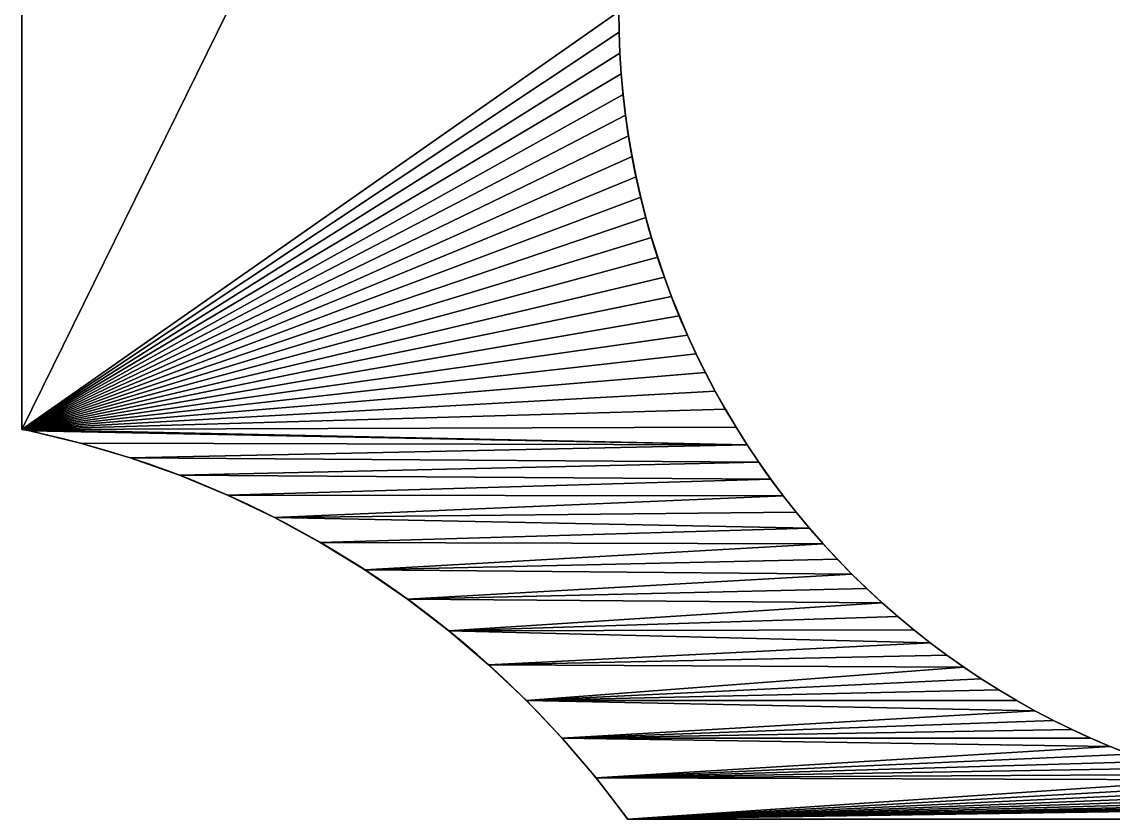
# Model space of a CAD drawing. Header units: millimetres. Extents: x 2854 to 3045, y 1707 to 1839.
# Drawn here: x 2914.75 to 2920.24, y 1815.19 to 1819.17 of the extents above; entities that cross this region are included whole.
import ezdxf

# ---------------------------------------------------------------- set-up
doc = ezdxf.new("R2010")
doc.units = ezdxf.units.MM

# ---------------------------------------------------------------- blocks, each defined once
blk = doc.blocks.new('Mastil_3_AUX')
for p, q in [((4.6955, 0.9693), (4.6955, 0.9693, 10)), ((4.6542, 0.8731), (4.6542, 0.8731, 10)), ((4.6103, 0.778), (4.6103, 0.778, 10)), ((4.564, 0.684), (4.564, 0.684, 10)), ((4.5153, 0.5914), (4.5153, 0.5914, 10)), ((4.4641, 0.5), (4.4641, 0.5, 10)), ((4.4106, 0.41), (4.4106, 0.41, 10)), ((4.3547, 0.3214), (4.3547, 0.3214, 10)), ((4.2965, 0.2344), (4.2965, 0.2344, 10)), ((4.2361, 0.1489), (4.2361, 0.1489, 10)), ((4.1734, 0.065), (4.1734, 0.065, 10)), ((4.1086, -0.0173), (4.1086, -0.0173, 10)), ((4.0416, -0.0978), (4.0416, -0.0978, 10)), ((3.9726, -0.1765), (3.9726, -0.1765, 10)), ((3.9015, -0.2534), (3.9015, -0.2534, 10)), ((3.8284, -0.3284), (3.8284, -0.3284, 10)), ((3.7534, -0.4015), (3.7534, -0.4015, 10)), ((3.6765, -0.4726), (3.6765, -0.4726, 10)), ((3.5978, -0.5416), (3.5978, -0.5416, 10)), ((3.5173, -0.6086), (3.5173, -0.6086, 10)), ((3.435, -0.6734), (3.435, -0.6734, 10)), ((3.3511, -0.7361), (3.3511, -0.7361, 10)), ((3.2656, -0.7965), (3.2656, -0.7965, 10)), ((3.1786, -0.8547), (3.1786, -0.8547, 10)), ((3.09, -0.9106), (3.09, -0.9106, 10)), ((3, -0.9641), (3, -0.9641, 10)), ((2.9086, -1.0153), (2.9086, -1.0153, 10)), ((2.816, -1.064), (2.816, -1.064, 10)), ((2.722, -1.1103), (2.722, -1.1103, 10)), ((2.5307, -1.1955), (2.5307, -1.1955, 10)), ((2.6269, -1.1542), (2.6269, -1.1542, 10)), ((2.4335, -1.2343), (2.4335, -1.2343, 10)), ((2.3352, -1.2706), (2.3352, -1.2706, 10)), ((2.0353, -1.3637), (2.0353, -1.3637, 10)), ((2.1361, -1.3353), (2.1361, -1.3353, 10)), ((1.8316, -1.4126), (1.8316, -1.4126, 10)), ((1.9338, -1.3895), (1.9338, -1.3895, 10)), ((1.4181, -1.4781), (1.4181, -1.4781, 10)), ((1.5221, -1.4658), (1.5221, -1.4658, 10)), ((1.6257, -1.4508), (1.6257, -1.4508, 10)), ((1.7289, -1.433), (1.7289, -1.433, 10)), ((1.1047, -1.4986), (1.1047, -1.4986, 10)), ((1.2093, -1.4945), (1.2093, -1.4945, 10)), ((1.3138, -1.4877), (1.3138, -1.4877, 10)), ((4.8534, -1.6143), (4.8534, -1.6143, 10)), ((4.6543, -1.7843), (4.6543, -1.7843, 10)), ((4.4645, -1.9645), (4.4645, -1.9645, 10)), ((4.2843, -2.1543), (4.2843, -2.1543, 10)), ((4.1143, -2.3534), (4.1143, -2.3534, 10)), ((3.9549, -2.5611), (3.9549, -2.5611, 10)), ((3.8066, -2.7768), (3.8066, -2.7768, 10)), ((3.6699, -3), (3.6699, -3, 10)), ((3.545, -3.23), (3.545, -3.23, 10)), ((3.4323, -3.4663), (3.4323, -3.4663, 10)), ((3.3321, -3.7082), (3.3321, -3.7082, 10)), ((3.2447, -3.9549), (3.2447, -3.9549, 10)), ((3.1704, -4.2059), (3.1704, -4.2059, 10)), ((3.1093, -4.4604), (3.1093, -4.4604, 10))]:
    blk.add_line(p, q)
at = {"color": 250, "true_color": 0x1e1e1e}
for p, q in [((2.2361, -1.3042), (2.2361, -1.3042, 10)), ((-3, -4.5), (3.1019, -4.5)), ((-3, -4.5, 10), (3.1019, -4.5, 10)), ((3.1019, -4.5), (3.1019, -4.5, 10))]:
    blk.add_line(p, q, dxfattribs=at)
at = {"color": 250, "true_color": 0x1e1e1e, "extrusion": (9.88098e-15, -2.00621e-27, -1)}
blk.add_arc((-1, 2.5), 4, 90, 270, dxfattribs=at)
at = {"color": 250, "true_color": 0x1e1e1e, "extrusion": (9.88098e-15, -9.86988e-15, -1)}
blk.add_arc((-1, 2.5, -10), 4, 90, 270, dxfattribs=at)
at = {"color": 250, "true_color": 0x1e1e1e}
for centre in [(8, -5.5), (8, -5.5, 10)]:
    blk.add_arc(centre, 5, 11.539, 168.461, dxfattribs=at)
mesh = blk.add_polyface(dxfattribs=at)
corners = [(6.4549, 5.7447), (6.5021, 2.5785), (6.5, 2.5), (6.7059, 5.6704), (6.5082, 2.6568), (6.5185, 2.7347), (6.5328, 2.8119), (6.5511, 2.8882), (6.5734, 2.9635), (6.5996, 3.0376), (6.6297, 3.1101), (6.6635, 3.181), (6.701, 3.25), (6.742, 3.317), (6.9604, 5.6093), (6.7865, 3.3817), (6.8343, 3.444), (6.8853, 3.5037), (6.9393, 3.5607), (6.9963, 3.6147), (7.2178, 5.5616), (7.056, 3.6657), (7.1183, 3.7135), (7.183, 3.758), (7.25, 3.799), (7.4774, 5.5274), (7.319, 3.8365), (7.3899, 3.8703), (7.4624, 3.9004), (7.5365, 3.9266), (7.7383, 5.5069), (7.6118, 3.9489), (7.6881, 3.9672), (7.7653, 3.9815), (8, 5.5), (7.8432, 3.9918), (7.9215, 3.9979), (8, 4), (4.6955, 4.0307), (4.6543, 6.7843), (4.8534, 6.6143), (4.7343, 3.9335), (4.7706, 3.8352), (4.8042, 3.7361), (4.8353, 3.6361), (4.8637, 3.5353), (5.0611, 6.4549), (4.8895, 3.4338), (4.9126, 3.3316), (4.933, 3.2289), (4.9508, 3.1257), (4.9658, 3.0221), (4.9781, 2.9181), (4.9877, 2.8138), (4.9945, 2.7093), (4.9986, 2.6047), (5, 2.5), (5.2768, -1.3066), (5.2768, 6.3066), (5.5, -1.1699), (5.5, 6.1699), (5.73, -1.045), (5.73, 6.045), (5.9663, -0.9323), (5.9663, 5.9323), (6.2082, -0.8321), (6.2082, 5.8321), (6.4549, -0.7447)]
mesh.append_faces([[corners[k] for k in face] for face in [(1, 3, 4), (4, 3, 5), (5, 3, 6), (6, 3, 7), (7, 3, 8), (8, 3, 9), (9, 3, 10), (10, 3, 11), (11, 3, 12), (12, 3, 13), (13, 14, 15), (15, 14, 16), (16, 14, 17), (17, 14, 18), (18, 14, 19), (19, 20, 21), (21, 20, 22), (22, 20, 23), (23, 20, 24), (24, 25, 26), (26, 25, 27), (27, 25, 28), (28, 25, 29), (29, 30, 31), (31, 30, 32), (32, 30, 33), (33, 34, 35), (35, 34, 36), (36, 34, 37), (38, 40, 41), (41, 40, 42), (42, 40, 43), (43, 40, 44), (44, 40, 45), (45, 46, 47), (47, 46, 48), (48, 46, 49), (49, 46, 50), (50, 46, 51), (51, 46, 52), (52, 46, 53), (53, 46, 54), (54, 46, 55), (55, 46, 56)]], dxfattribs={"vtx0": -1, "vtx1": -1, "color": 250})
mesh.append_faces([[corners[k] for k in face] for face in [(67, 0, 2)]], dxfattribs={"vtx0": -1, "vtx1": -1, "vtx2": -1, "color": 250})
mesh.append_faces([[corners[k] for k in face] for face in [(0, 1, 2), (1, 0, 3), (13, 3, 14), (19, 14, 20), (24, 20, 25), (29, 25, 30), (33, 30, 34), (38, 39, 40), (45, 40, 46), (57, 46, 58), (59, 58, 60), (61, 60, 62), (63, 62, 64), (65, 64, 66), (67, 66, 0)]], dxfattribs={"vtx0": -1, "vtx2": -1, "color": 250})
mesh = blk.add_polyface(dxfattribs=at)
corners = [(4.6543, 6.7843, 10), (4.6955, 4.0307, 10), (4.8534, 6.6143, 10), (4.7343, 3.9335, 10), (4.7706, 3.8352, 10), (4.8042, 3.7361, 10), (4.8353, 3.6361, 10), (4.8637, 3.5353, 10), (5.0611, 6.4549, 10), (4.8895, 3.4338, 10), (4.9126, 3.3316, 10), (4.933, 3.2289, 10), (4.9508, 3.1257, 10), (4.9658, 3.0221, 10), (4.9781, 2.9181, 10), (4.9877, 2.8138, 10), (4.9945, 2.7093, 10), (4.9986, 2.6047, 10), (5, 2.5, 10), (5.2768, -1.3066, 10), (5.2768, 6.3066, 10), (5.5, -1.1699, 10), (5.5, 6.1699, 10), (5.73, -1.045, 10), (5.73, 6.045, 10), (5.9663, -0.9323, 10), (5.9663, 5.9323, 10), (6.2082, -0.8321, 10), (6.2082, 5.8321, 10), (6.4549, -0.7447, 10), (6.4549, 5.7447, 10), (6.5, 2.5, 10), (6.5021, 2.5785, 10), (6.7059, 5.6704, 10), (6.5082, 2.6568, 10), (6.5185, 2.7347, 10), (6.5328, 2.8119, 10), (6.5511, 2.8882, 10), (6.5734, 2.9635, 10), (6.5996, 3.0376, 10), (6.6297, 3.1101, 10), (6.6635, 3.181, 10), (6.701, 3.25, 10), (6.742, 3.317, 10), (6.9604, 5.6093, 10), (6.7865, 3.3817, 10), (6.8343, 3.444, 10), (6.8853, 3.5037, 10), (6.9393, 3.5607, 10), (6.9963, 3.6147, 10), (7.2178, 5.5616, 10), (7.056, 3.6657, 10), (7.1183, 3.7135, 10), (7.183, 3.758, 10), (7.25, 3.799, 10), (7.4774, 5.5274, 10), (7.319, 3.8365, 10), (7.3899, 3.8703, 10), (7.4624, 3.9004, 10), (7.5365, 3.9266, 10), (7.7383, 5.5069, 10), (7.6118, 3.9489, 10), (7.6881, 3.9672, 10), (7.7653, 3.9815, 10), (8, 5.5, 10), (7.8432, 3.9918, 10), (7.9215, 3.9979, 10), (8, 4, 10)]
mesh.append_faces([[corners[k] for k in face] for face in [(0, 1, 2), (2, 7, 8), (8, 19, 20), (20, 21, 22), (22, 23, 24), (24, 25, 26), (26, 27, 28), (28, 29, 30), (30, 32, 33), (32, 30, 31), (33, 43, 44), (44, 49, 50), (50, 54, 55), (55, 59, 60), (60, 63, 64)]], dxfattribs={"vtx0": -1, "vtx1": -1, "color": 250})
mesh.append_faces([[corners[k] for k in face] for face in [(30, 29, 31)]], dxfattribs={"vtx0": -1, "vtx1": -1, "vtx2": -1, "color": 250})
mesh.append_faces([[corners[k] for k in face] for face in [(2, 1, 3), (2, 3, 4), (2, 4, 5), (2, 5, 6), (2, 6, 7), (8, 7, 9), (8, 9, 10), (8, 10, 11), (8, 11, 12), (8, 12, 13), (8, 13, 14), (8, 14, 15), (8, 15, 16), (8, 16, 17), (8, 17, 18), (33, 32, 34), (33, 34, 35), (33, 35, 36), (33, 36, 37), (33, 37, 38), (33, 38, 39), (33, 39, 40), (33, 40, 41), (33, 41, 42), (33, 42, 43), (44, 43, 45), (44, 45, 46), (44, 46, 47), (44, 47, 48), (44, 48, 49), (50, 49, 51), (50, 51, 52), (50, 52, 53), (50, 53, 54), (55, 54, 56), (55, 56, 57), (55, 57, 58), (55, 58, 59), (60, 59, 61), (60, 61, 62), (60, 62, 63), (64, 63, 65), (64, 65, 66), (64, 66, 67)]], dxfattribs={"vtx0": -1, "vtx2": -1, "color": 250})
mesh = blk.add_polyface(dxfattribs=at)
corners = [(5, 2.5), (5.0611, 6.4549), (5.0611, -1.4549), (5.2768, -1.3066), (5.2768, 6.3066), (5.5, -1.1699), (5.5, 6.1699), (5.73, -1.045), (5.73, 6.045), (5.9663, -0.9323), (5.9663, 5.9323), (6.2082, -0.8321), (6.2082, 5.8321), (6.4549, -0.7447), (6.5, 2.5), (6.5021, 2.4215), (6.7059, -0.6704), (6.5082, 2.3432), (6.5185, 2.2653), (6.5328, 2.1881), (6.5511, 2.1118), (6.5734, 2.0365), (6.5996, 1.9624), (6.6297, 1.8899), (6.6635, 1.819), (6.701, 1.75), (6.742, 1.683), (6.9604, -0.6093), (6.7865, 1.6183), (6.8343, 1.556), (6.8853, 1.4963), (6.9393, 1.4393), (6.9963, 1.3853), (7.2178, -0.5616), (7.056, 1.3343), (7.1183, 1.2865), (7.183, 1.242), (7.25, 1.201), (7.4774, -0.5274), (7.319, 1.1635), (7.3899, 1.1297), (7.4624, 1.0996), (7.5365, 1.0734), (7.7383, -0.5069), (7.6118, 1.0511), (7.6881, 1.0328), (7.7653, 1.0185), (8, -0.5), (7.8432, 1.0082), (7.9215, 1.0021), (8, 1), (4.6543, -1.7843), (4.6955, 0.9693), (4.8534, -1.6143), (4.7343, 1.0665), (4.7706, 1.1648), (4.8042, 1.2639), (4.8353, 1.3639), (4.8637, 1.4647), (4.8895, 1.5662), (4.9126, 1.6684), (4.933, 1.7711), (4.9508, 1.8743), (4.9658, 1.9779), (4.9781, 2.0819), (4.9877, 2.1862), (4.9945, 2.2907), (4.9986, 2.3953)]
mesh.append_faces([[corners[k] for k in face] for face in [(2, 1, 3), (3, 4, 5), (5, 6, 7), (7, 8, 9), (9, 10, 11), (11, 12, 13), (13, 15, 16), (16, 26, 27), (27, 32, 33), (33, 37, 38), (38, 42, 43), (43, 46, 47), (51, 52, 53), (53, 58, 2)]], dxfattribs={"vtx0": -1, "vtx1": -1, "color": 250})
mesh.append_faces([[corners[k] for k in face] for face in [(0, 1, 2)]], dxfattribs={"vtx0": -1, "vtx1": -1, "vtx2": -1, "color": 250})
mesh.append_faces([[corners[k] for k in face] for face in [(13, 14, 15), (16, 15, 17), (16, 17, 18), (16, 18, 19), (16, 19, 20), (16, 20, 21), (16, 21, 22), (16, 22, 23), (16, 23, 24), (16, 24, 25), (16, 25, 26), (27, 26, 28), (27, 28, 29), (27, 29, 30), (27, 30, 31), (27, 31, 32), (33, 32, 34), (33, 34, 35), (33, 35, 36), (33, 36, 37), (38, 37, 39), (38, 39, 40), (38, 40, 41), (38, 41, 42), (43, 42, 44), (43, 44, 45), (43, 45, 46), (47, 46, 48), (47, 48, 49), (47, 49, 50), (53, 52, 54), (53, 54, 55), (53, 55, 56), (53, 56, 57), (53, 57, 58), (2, 58, 59), (2, 59, 60), (2, 60, 61), (2, 61, 62), (2, 62, 63), (2, 63, 64), (2, 64, 65), (2, 65, 66), (2, 66, 67), (2, 67, 0)]], dxfattribs={"vtx0": -1, "vtx2": -1, "color": 250})
mesh = blk.add_polyface(dxfattribs=at)
corners = [(5.0611, 6.4549, 10), (5, 2.5, 10), (5.0611, -1.4549, 10), (5.2768, -1.3066, 10), (5.2768, 6.3066, 10), (5.5, -1.1699, 10), (5.5, 6.1699, 10), (5.73, -1.045, 10), (5.73, 6.045, 10), (5.9663, -0.9323, 10), (5.9663, 5.9323, 10), (6.2082, -0.8321, 10), (6.2082, 5.8321, 10), (6.4549, -0.7447, 10), (6.5, 2.5, 10), (6.5021, 2.4215, 10), (6.7059, -0.6704, 10), (6.5082, 2.3432, 10), (6.5185, 2.2653, 10), (6.5328, 2.1881, 10), (6.5511, 2.1118, 10), (6.5734, 2.0365, 10), (6.5996, 1.9624, 10), (6.6297, 1.8899, 10), (6.6635, 1.819, 10), (6.701, 1.75, 10), (6.742, 1.683, 10), (6.9604, -0.6093, 10), (6.7865, 1.6183, 10), (6.8343, 1.556, 10), (6.8853, 1.4963, 10), (6.9393, 1.4393, 10), (6.9963, 1.3853, 10), (7.2178, -0.5616, 10), (7.056, 1.3343, 10), (7.1183, 1.2865, 10), (7.183, 1.242, 10), (7.25, 1.201, 10), (7.4774, -0.5274, 10), (7.319, 1.1635, 10), (7.3899, 1.1297, 10), (7.4624, 1.0996, 10), (7.5365, 1.0734, 10), (7.7383, -0.5069, 10), (7.6118, 1.0511, 10), (7.6881, 1.0328, 10), (7.7653, 1.0185, 10), (8, -0.5, 10), (7.8432, 1.0082, 10), (7.9215, 1.0021, 10), (8, 1, 10), (4.6955, 0.9693, 10), (4.6543, -1.7843, 10), (4.8534, -1.6143, 10), (4.7343, 1.0665, 10), (4.7706, 1.1648, 10), (4.8042, 1.2639, 10), (4.8353, 1.3639, 10), (4.8637, 1.4647, 10), (4.8895, 1.5662, 10), (4.9126, 1.6684, 10), (4.933, 1.7711, 10), (4.9508, 1.8743, 10), (4.9658, 1.9779, 10), (4.9781, 2.0819, 10), (4.9877, 2.1862, 10), (4.9945, 2.2907, 10), (4.9986, 2.3953, 10)]
mesh.append_faces([[corners[k] for k in face] for face in [(14, 13, 15), (15, 16, 17), (17, 16, 18), (18, 16, 19), (19, 16, 20), (20, 16, 21), (21, 16, 22), (22, 16, 23), (23, 16, 24), (24, 16, 25), (25, 16, 26), (26, 27, 28), (28, 27, 29), (29, 27, 30), (30, 27, 31), (31, 27, 32), (32, 33, 34), (34, 33, 35), (35, 33, 36), (36, 33, 37), (37, 38, 39), (39, 38, 40), (40, 38, 41), (41, 38, 42), (42, 43, 44), (44, 43, 45), (45, 43, 46), (46, 47, 48), (48, 47, 49), (49, 47, 50), (51, 53, 54), (54, 53, 55), (55, 53, 56), (56, 53, 57), (57, 53, 58), (58, 2, 59), (59, 2, 60), (60, 2, 61), (61, 2, 62), (62, 2, 63), (63, 2, 64), (64, 2, 65), (65, 2, 66), (66, 2, 67), (67, 2, 1)]], dxfattribs={"vtx0": -1, "vtx1": -1, "color": 250})
mesh.append_faces([[corners[k] for k in face] for face in [(0, 1, 2)]], dxfattribs={"vtx0": -1, "vtx1": -1, "vtx2": -1, "color": 250})
mesh.append_faces([[corners[k] for k in face] for face in [(0, 2, 3), (4, 3, 5), (6, 5, 7), (8, 7, 9), (10, 9, 11), (12, 11, 13), (15, 13, 16), (26, 16, 27), (32, 27, 33), (37, 33, 38), (42, 38, 43), (46, 43, 47), (51, 52, 53), (58, 53, 2)]], dxfattribs={"vtx0": -1, "vtx2": -1, "color": 250})
mesh = blk.add_polyface(dxfattribs=at)
corners = [(4.7343, 1.0665, 10), (4.6955, 0.9693), (4.6955, 0.9693, 10), (4.7343, 1.0665)]
mesh.append_faces([[corners[k] for k in face] for face in [(0, 1, 2), (1, 0, 3)]], dxfattribs={"vtx0": -1, "color": 250})
mesh = blk.add_polyface(dxfattribs=at)
corners = [(-3, -1.5), (3.1019, -4.5), (-3, -4.5), (1, -1.5), (1.1047, -1.4986), (1.2093, -1.4945), (1.3138, -1.4877), (1.4181, -1.4781), (1.5221, -1.4658), (1.6257, -1.4508), (1.7289, -1.433), (1.8316, -1.4126), (1.9338, -1.3895), (2.0353, -1.3637), (2.1361, -1.3353), (2.2361, -1.3042), (2.3352, -1.2706), (2.4335, -1.2343), (2.5307, -1.1955), (2.6269, -1.1542), (2.722, -1.1103), (2.816, -1.064), (2.9086, -1.0153), (3, -0.9641), (3.09, -0.9106), (3.1786, -0.8547), (3.1093, -4.4604), (3.1704, -4.2059), (3.2447, -3.9549), (3.2656, -0.7965), (3.3321, -3.7082), (3.3511, -0.7361), (3.4323, -3.4663), (3.435, -0.6734), (3.545, -3.23), (3.5173, -0.6086), (3.5978, -0.5416), (3.6699, -3), (3.6765, -0.4726), (3.8066, -2.7768), (3.7534, -0.4015), (3.8284, -0.3284), (3.9549, -2.5611), (3.9015, -0.2534), (3.9726, -0.1765), (4.1143, -2.3534), (4.0416, -0.0978), (4.1086, -0.0173), (4.1734, 0.065), (4.2843, -2.1543), (4.2361, 0.1489), (4.2965, 0.2344), (4.4645, -1.9645), (4.3547, 0.3214), (4.4106, 0.41), (4.4641, 0.5), (4.5153, 0.5914), (4.6543, -1.7843), (4.564, 0.684), (4.6103, 0.778), (4.6542, 0.8731), (4.6955, 0.9693)]
mesh.append_faces([[corners[k] for k in face] for face in [(0, 1, 2)]], dxfattribs={"vtx0": -1, "color": 250})
mesh.append_faces([[corners[k] for k in face] for face in [(1, 25, 26), (26, 25, 27), (27, 25, 28), (28, 29, 30), (30, 31, 32), (32, 33, 34), (34, 36, 37), (37, 38, 39), (39, 41, 42), (42, 44, 45), (45, 48, 49), (49, 51, 52), (52, 56, 57)]], dxfattribs={"vtx0": -1, "vtx1": -1, "color": 250})
mesh.append_faces([[corners[k] for k in face] for face in [(1, 0, 3), (1, 3, 4), (1, 4, 5), (1, 5, 6), (1, 6, 7), (1, 7, 8), (1, 8, 9), (1, 9, 10), (1, 10, 11), (1, 11, 12), (1, 12, 13), (1, 13, 14), (1, 14, 15), (1, 15, 16), (1, 16, 17), (1, 17, 18), (1, 18, 19), (1, 19, 20), (1, 20, 21), (1, 21, 22), (1, 22, 23), (1, 23, 24), (1, 24, 25), (28, 25, 29), (30, 29, 31), (32, 31, 33), (34, 33, 35), (34, 35, 36), (37, 36, 38), (39, 38, 40), (39, 40, 41), (42, 41, 43), (42, 43, 44), (45, 44, 46), (45, 46, 47), (45, 47, 48), (49, 48, 50), (49, 50, 51), (52, 51, 53), (52, 53, 54), (52, 54, 55), (52, 55, 56), (57, 56, 58), (57, 58, 59), (57, 59, 60), (57, 60, 61)]], dxfattribs={"vtx0": -1, "vtx2": -1, "color": 250})
mesh = blk.add_polyface(dxfattribs=at)
corners = [(3.1019, -4.5, 10), (-3, -1.5, 10), (-3, -4.5, 10), (1, -1.5, 10), (1.1047, -1.4986, 10), (1.2093, -1.4945, 10), (1.3138, -1.4877, 10), (1.4181, -1.4781, 10), (1.5221, -1.4658, 10), (1.6257, -1.4508, 10), (1.7289, -1.433, 10), (1.8316, -1.4126, 10), (1.9338, -1.3895, 10), (2.0353, -1.3637, 10), (2.1361, -1.3353, 10), (2.2361, -1.3042, 10), (2.3352, -1.2706, 10), (2.4335, -1.2343, 10), (2.5307, -1.1955, 10), (2.6269, -1.1542, 10), (2.722, -1.1103, 10), (2.816, -1.064, 10), (2.9086, -1.0153, 10), (3, -0.9641, 10), (3.09, -0.9106, 10), (3.1786, -0.8547, 10), (3.1093, -4.4604, 10), (3.1704, -4.2059, 10), (3.2447, -3.9549, 10), (3.2656, -0.7965, 10), (3.3321, -3.7082, 10), (3.3511, -0.7361, 10), (3.4323, -3.4663, 10), (3.435, -0.6734, 10), (3.545, -3.23, 10), (3.5173, -0.6086, 10), (3.5978, -0.5416, 10), (3.6699, -3, 10), (3.6765, -0.4726, 10), (3.8066, -2.7768, 10), (3.7534, -0.4015, 10), (3.8284, -0.3284, 10), (3.9549, -2.5611, 10), (3.9015, -0.2534, 10), (3.9726, -0.1765, 10), (4.1143, -2.3534, 10), (4.0416, -0.0978, 10), (4.1086, -0.0173, 10), (4.1734, 0.065, 10), (4.2843, -2.1543, 10), (4.2361, 0.1489, 10), (4.2965, 0.2344, 10), (4.4645, -1.9645, 10), (4.3547, 0.3214, 10), (4.4106, 0.41, 10), (4.4641, 0.5, 10), (4.5153, 0.5914, 10), (4.6543, -1.7843, 10), (4.564, 0.684, 10), (4.6103, 0.778, 10), (4.6542, 0.8731, 10), (4.6955, 0.9693, 10)]
mesh.append_faces([[corners[k] for k in face] for face in [(0, 1, 2)]], dxfattribs={"vtx0": -1, "color": 250})
mesh.append_faces([[corners[k] for k in face] for face in [(1, 0, 3), (3, 0, 4), (4, 0, 5), (5, 0, 6), (6, 0, 7), (7, 0, 8), (8, 0, 9), (9, 0, 10), (10, 0, 11), (11, 0, 12), (12, 0, 13), (13, 0, 14), (14, 0, 15), (15, 0, 16), (16, 0, 17), (17, 0, 18), (18, 0, 19), (19, 0, 20), (20, 0, 21), (21, 0, 22), (22, 0, 23), (23, 0, 24), (24, 0, 25), (25, 28, 29), (29, 30, 31), (31, 32, 33), (33, 34, 35), (35, 34, 36), (36, 37, 38), (38, 39, 40), (40, 39, 41), (41, 42, 43), (43, 42, 44), (44, 45, 46), (46, 45, 47), (47, 45, 48), (48, 49, 50), (50, 49, 51), (51, 52, 53), (53, 52, 54), (54, 52, 55), (55, 52, 56), (56, 57, 58), (58, 57, 59), (59, 57, 60), (60, 57, 61)]], dxfattribs={"vtx0": -1, "vtx1": -1, "color": 250})
mesh.append_faces([[corners[k] for k in face] for face in [(25, 0, 26), (25, 26, 27), (25, 27, 28), (29, 28, 30), (31, 30, 32), (33, 32, 34), (36, 34, 37), (38, 37, 39), (41, 39, 42), (44, 42, 45), (48, 45, 49), (51, 49, 52), (56, 52, 57)]], dxfattribs={"vtx0": -1, "vtx2": -1, "color": 250})
mesh = blk.add_polyface(dxfattribs=at)
corners = [(4.6955, 0.9693, 10), (4.6542, 0.8731), (4.6542, 0.8731, 10), (4.6955, 0.9693)]
mesh.append_faces([[corners[k] for k in face] for face in [(0, 1, 2), (1, 0, 3)]], dxfattribs={"vtx0": -1, "color": 250})
mesh = blk.add_polyface(dxfattribs=at)
corners = [(4.6542, 0.8731, 10), (4.6103, 0.778), (4.6103, 0.778, 10), (4.6542, 0.8731)]
mesh.append_faces([[corners[k] for k in face] for face in [(0, 1, 2), (1, 0, 3)]], dxfattribs={"vtx0": -1, "color": 250})
mesh = blk.add_polyface(dxfattribs=at)
corners = [(4.6103, 0.778, 10), (4.564, 0.684), (4.564, 0.684, 10), (4.6103, 0.778)]
mesh.append_faces([[corners[k] for k in face] for face in [(0, 1, 2), (1, 0, 3)]], dxfattribs={"vtx0": -1, "color": 250})
mesh = blk.add_polyface(dxfattribs=at)
corners = [(4.564, 0.684, 10), (4.5153, 0.5914), (4.5153, 0.5914, 10), (4.564, 0.684)]
mesh.append_faces([[corners[k] for k in face] for face in [(0, 1, 2), (1, 0, 3)]], dxfattribs={"vtx0": -1, "color": 250})
mesh = blk.add_polyface(dxfattribs=at)
corners = [(4.4641, 0.5, 10), (4.5153, 0.5914), (4.4641, 0.5), (4.5153, 0.5914, 10)]
mesh.append_faces([[corners[k] for k in face] for face in [(0, 1, 2), (1, 0, 3)]], dxfattribs={"vtx0": -1, "color": 250})
mesh = blk.add_polyface(dxfattribs=at)
corners = [(4.4106, 0.41, 10), (4.4641, 0.5), (4.4106, 0.41), (4.4641, 0.5, 10)]
mesh.append_faces([[corners[k] for k in face] for face in [(0, 1, 2), (1, 0, 3)]], dxfattribs={"vtx0": -1, "color": 250})
mesh = blk.add_polyface(dxfattribs=at)
corners = [(4.3547, 0.3214, 10), (4.4106, 0.41), (4.3547, 0.3214), (4.4106, 0.41, 10)]
mesh.append_faces([[corners[k] for k in face] for face in [(0, 1, 2), (1, 0, 3)]], dxfattribs={"vtx0": -1, "color": 250})
mesh = blk.add_polyface(dxfattribs=at)
corners = [(4.3547, 0.3214, 10), (4.2965, 0.2344), (4.2965, 0.2344, 10), (4.3547, 0.3214)]
mesh.append_faces([[corners[k] for k in face] for face in [(0, 1, 2), (1, 0, 3)]], dxfattribs={"vtx0": -1, "color": 250})
mesh = blk.add_polyface(dxfattribs=at)
corners = [(4.2965, 0.2344, 10), (4.2361, 0.1489), (4.2361, 0.1489, 10), (4.2965, 0.2344)]
mesh.append_faces([[corners[k] for k in face] for face in [(0, 1, 2), (1, 0, 3)]], dxfattribs={"vtx0": -1, "color": 250})
mesh = blk.add_polyface(dxfattribs=at)
corners = [(4.1734, 0.065, 10), (4.2361, 0.1489), (4.1734, 0.065), (4.2361, 0.1489, 10)]
mesh.append_faces([[corners[k] for k in face] for face in [(0, 1, 2), (1, 0, 3)]], dxfattribs={"vtx0": -1, "color": 250})
mesh = blk.add_polyface(dxfattribs=at)
corners = [(4.1086, -0.0173, 10), (4.1734, 0.065), (4.1086, -0.0173), (4.1734, 0.065, 10)]
mesh.append_faces([[corners[k] for k in face] for face in [(0, 1, 2), (1, 0, 3)]], dxfattribs={"vtx0": -1, "color": 250})
mesh = blk.add_polyface(dxfattribs=at)
corners = [(4.1086, -0.0173, 10), (4.0416, -0.0978), (4.0416, -0.0978, 10), (4.1086, -0.0173)]
mesh.append_faces([[corners[k] for k in face] for face in [(0, 1, 2), (1, 0, 3)]], dxfattribs={"vtx0": -1, "color": 250})
mesh = blk.add_polyface(dxfattribs=at)
corners = [(4.0416, -0.0978, 10), (3.9726, -0.1765), (3.9726, -0.1765, 10), (4.0416, -0.0978)]
mesh.append_faces([[corners[k] for k in face] for face in [(0, 1, 2), (1, 0, 3)]], dxfattribs={"vtx0": -1, "color": 250})
mesh = blk.add_polyface(dxfattribs=at)
corners = [(3.9726, -0.1765, 10), (3.9015, -0.2534), (3.9015, -0.2534, 10), (3.9726, -0.1765)]
mesh.append_faces([[corners[k] for k in face] for face in [(0, 1, 2), (1, 0, 3)]], dxfattribs={"vtx0": -1, "color": 250})
mesh = blk.add_polyface(dxfattribs=at)
corners = [(3.9015, -0.2534, 10), (3.8284, -0.3284), (3.8284, -0.3284, 10), (3.9015, -0.2534)]
mesh.append_faces([[corners[k] for k in face] for face in [(0, 1, 2), (1, 0, 3)]], dxfattribs={"vtx0": -1, "color": 250})
mesh = blk.add_polyface(dxfattribs=at)
corners = [(3.7534, -0.4015), (3.8284, -0.3284, 10), (3.8284, -0.3284), (3.7534, -0.4015, 10)]
mesh.append_faces([[corners[k] for k in face] for face in [(0, 1, 2), (1, 0, 3)]], dxfattribs={"vtx0": -1, "color": 250})
mesh = blk.add_polyface(dxfattribs=at)
corners = [(3.6765, -0.4726, 10), (3.7534, -0.4015), (3.6765, -0.4726), (3.7534, -0.4015, 10)]
mesh.append_faces([[corners[k] for k in face] for face in [(0, 1, 2), (1, 0, 3)]], dxfattribs={"vtx0": -1, "color": 250})
mesh = blk.add_polyface(dxfattribs=at)
corners = [(3.5978, -0.5416), (3.6765, -0.4726, 10), (3.6765, -0.4726), (3.5978, -0.5416, 10)]
mesh.append_faces([[corners[k] for k in face] for face in [(0, 1, 2), (1, 0, 3)]], dxfattribs={"vtx0": -1, "color": 250})
mesh = blk.add_polyface(dxfattribs=at)
corners = [(3.5173, -0.6086), (3.5978, -0.5416, 10), (3.5978, -0.5416), (3.5173, -0.6086, 10)]
mesh.append_faces([[corners[k] for k in face] for face in [(0, 1, 2), (1, 0, 3)]], dxfattribs={"vtx0": -1, "color": 250})
mesh = blk.add_polyface(dxfattribs=at)
corners = [(3.435, -0.6734, 10), (3.5173, -0.6086), (3.435, -0.6734), (3.5173, -0.6086, 10)]
mesh.append_faces([[corners[k] for k in face] for face in [(0, 1, 2), (1, 0, 3)]], dxfattribs={"vtx0": -1, "color": 250})
mesh = blk.add_polyface(dxfattribs=at)
corners = [(3.3511, -0.7361, 10), (3.435, -0.6734), (3.3511, -0.7361), (3.435, -0.6734, 10)]
mesh.append_faces([[corners[k] for k in face] for face in [(0, 1, 2), (1, 0, 3)]], dxfattribs={"vtx0": -1, "color": 250})
mesh = blk.add_polyface(dxfattribs=at)
corners = [(3.2656, -0.7965), (3.3511, -0.7361, 10), (3.3511, -0.7361), (3.2656, -0.7965, 10)]
mesh.append_faces([[corners[k] for k in face] for face in [(0, 1, 2), (1, 0, 3)]], dxfattribs={"vtx0": -1, "color": 250})
mesh = blk.add_polyface(dxfattribs=at)
corners = [(3.1786, -0.8547, 10), (3.2656, -0.7965), (3.1786, -0.8547), (3.2656, -0.7965, 10)]
mesh.append_faces([[corners[k] for k in face] for face in [(0, 1, 2), (1, 0, 3)]], dxfattribs={"vtx0": -1, "color": 250})
mesh = blk.add_polyface(dxfattribs=at)
corners = [(3.09, -0.9106, 10), (3.1786, -0.8547), (3.09, -0.9106), (3.1786, -0.8547, 10)]
mesh.append_faces([[corners[k] for k in face] for face in [(0, 1, 2), (1, 0, 3)]], dxfattribs={"vtx0": -1, "color": 250})
mesh = blk.add_polyface(dxfattribs=at)
corners = [(3, -0.9641), (3.09, -0.9106, 10), (3.09, -0.9106), (3, -0.9641, 10)]
mesh.append_faces([[corners[k] for k in face] for face in [(0, 1, 2), (1, 0, 3)]], dxfattribs={"vtx0": -1, "color": 250})
mesh = blk.add_polyface(dxfattribs=at)
corners = [(2.9086, -1.0153), (3, -0.9641, 10), (3, -0.9641), (2.9086, -1.0153, 10)]
mesh.append_faces([[corners[k] for k in face] for face in [(0, 1, 2), (1, 0, 3)]], dxfattribs={"vtx0": -1, "color": 250})
mesh = blk.add_polyface(dxfattribs=at)
corners = [(2.816, -1.064, 10), (2.9086, -1.0153), (2.816, -1.064), (2.9086, -1.0153, 10)]
mesh.append_faces([[corners[k] for k in face] for face in [(0, 1, 2), (1, 0, 3)]], dxfattribs={"vtx0": -1, "color": 250})
mesh = blk.add_polyface(dxfattribs=at)
corners = [(2.722, -1.1103), (2.816, -1.064, 10), (2.816, -1.064), (2.722, -1.1103, 10)]
mesh.append_faces([[corners[k] for k in face] for face in [(0, 1, 2), (1, 0, 3)]], dxfattribs={"vtx0": -1, "color": 250})
mesh = blk.add_polyface(dxfattribs=at)
corners = [(2.6269, -1.1542, 10), (2.722, -1.1103), (2.6269, -1.1542), (2.722, -1.1103, 10)]
mesh.append_faces([[corners[k] for k in face] for face in [(0, 1, 2), (1, 0, 3)]], dxfattribs={"vtx0": -1, "color": 250})
mesh = blk.add_polyface(dxfattribs=at)
corners = [(2.4335, -1.2343), (2.5307, -1.1955, 10), (2.5307, -1.1955), (2.4335, -1.2343, 10)]
mesh.append_faces([[corners[k] for k in face] for face in [(0, 1, 2), (1, 0, 3)]], dxfattribs={"vtx0": -1, "color": 250})
mesh = blk.add_polyface(dxfattribs=at)
corners = [(2.5307, -1.1955), (2.6269, -1.1542, 10), (2.6269, -1.1542), (2.5307, -1.1955, 10)]
mesh.append_faces([[corners[k] for k in face] for face in [(0, 1, 2), (1, 0, 3)]], dxfattribs={"vtx0": -1, "color": 250})
mesh = blk.add_polyface(dxfattribs=at)
corners = [(2.3352, -1.2706), (2.4335, -1.2343, 10), (2.4335, -1.2343), (2.3352, -1.2706, 10)]
mesh.append_faces([[corners[k] for k in face] for face in [(0, 1, 2), (1, 0, 3)]], dxfattribs={"vtx0": -1, "color": 250})
mesh = blk.add_polyface(dxfattribs=at)
corners = [(2.1361, -1.3353), (2.2361, -1.3042, 10), (2.2361, -1.3042), (2.1361, -1.3353, 10)]
mesh.append_faces([[corners[k] for k in face] for face in [(0, 1, 2), (1, 0, 3)]], dxfattribs={"vtx0": -1, "color": 250})
mesh = blk.add_polyface(dxfattribs=at)
corners = [(2.2361, -1.3042, 10), (2.3352, -1.2706), (2.2361, -1.3042), (2.3352, -1.2706, 10)]
mesh.append_faces([[corners[k] for k in face] for face in [(0, 1, 2), (1, 0, 3)]], dxfattribs={"vtx0": -1, "color": 250})
mesh = blk.add_polyface(dxfattribs=at)
corners = [(1.9338, -1.3895), (2.0353, -1.3637, 10), (2.0353, -1.3637), (1.9338, -1.3895, 10)]
mesh.append_faces([[corners[k] for k in face] for face in [(0, 1, 2), (1, 0, 3)]], dxfattribs={"vtx0": -1, "color": 250})
mesh = blk.add_polyface(dxfattribs=at)
corners = [(2.0353, -1.3637, 10), (2.1361, -1.3353), (2.0353, -1.3637), (2.1361, -1.3353, 10)]
mesh.append_faces([[corners[k] for k in face] for face in [(0, 1, 2), (1, 0, 3)]], dxfattribs={"vtx0": -1, "color": 250})
mesh = blk.add_polyface(dxfattribs=at)
corners = [(1.7289, -1.433), (1.8316, -1.4126, 10), (1.8316, -1.4126), (1.7289, -1.433, 10)]
mesh.append_faces([[corners[k] for k in face] for face in [(0, 1, 2), (1, 0, 3)]], dxfattribs={"vtx0": -1, "color": 250})
mesh = blk.add_polyface(dxfattribs=at)
corners = [(1.8316, -1.4126, 10), (1.9338, -1.3895), (1.8316, -1.4126), (1.9338, -1.3895, 10)]
mesh.append_faces([[corners[k] for k in face] for face in [(0, 1, 2), (1, 0, 3)]], dxfattribs={"vtx0": -1, "color": 250})
mesh = blk.add_polyface(dxfattribs=at)
corners = [(1.3138, -1.4877, 10), (1.4181, -1.4781), (1.3138, -1.4877), (1.4181, -1.4781, 10)]
mesh.append_faces([[corners[k] for k in face] for face in [(0, 1, 2), (1, 0, 3)]], dxfattribs={"vtx0": -1, "color": 250})
mesh = blk.add_polyface(dxfattribs=at)
corners = [(1.4181, -1.4781), (1.5221, -1.4658, 10), (1.5221, -1.4658), (1.4181, -1.4781, 10)]
mesh.append_faces([[corners[k] for k in face] for face in [(0, 1, 2), (1, 0, 3)]], dxfattribs={"vtx0": -1, "color": 250})
mesh = blk.add_polyface(dxfattribs=at)
corners = [(1.5221, -1.4658, 10), (1.6257, -1.4508), (1.5221, -1.4658), (1.6257, -1.4508, 10)]
mesh.append_faces([[corners[k] for k in face] for face in [(0, 1, 2), (1, 0, 3)]], dxfattribs={"vtx0": -1, "color": 250})
mesh = blk.add_polyface(dxfattribs=at)
corners = [(1.6257, -1.4508, 10), (1.7289, -1.433), (1.6257, -1.4508), (1.7289, -1.433, 10)]
mesh.append_faces([[corners[k] for k in face] for face in [(0, 1, 2), (1, 0, 3)]], dxfattribs={"vtx0": -1, "color": 250})
mesh = blk.add_polyface(dxfattribs=at)
corners = [(5.0611, -1.4549), (4.8534, -1.6143, 10), (4.8534, -1.6143), (5.0611, -1.4549, 10)]
mesh.append_faces([[corners[k] for k in face] for face in [(0, 1, 2), (1, 0, 3)]], dxfattribs={"vtx0": -1, "color": 250})
mesh = blk.add_polyface(dxfattribs=at)
corners = [(1, -1.5, 10), (1.1047, -1.4986), (1, -1.5), (1.1047, -1.4986, 10)]
mesh.append_faces([[corners[k] for k in face] for face in [(0, 1, 2), (1, 0, 3)]], dxfattribs={"vtx0": -1, "color": 250})
mesh = blk.add_polyface(dxfattribs=at)
corners = [(1.1047, -1.4986), (1.2093, -1.4945, 10), (1.2093, -1.4945), (1.1047, -1.4986, 10)]
mesh.append_faces([[corners[k] for k in face] for face in [(0, 1, 2), (1, 0, 3)]], dxfattribs={"vtx0": -1, "color": 250})
mesh = blk.add_polyface(dxfattribs=at)
corners = [(1.2093, -1.4945), (1.3138, -1.4877, 10), (1.3138, -1.4877), (1.2093, -1.4945, 10)]
mesh.append_faces([[corners[k] for k in face] for face in [(0, 1, 2), (1, 0, 3)]], dxfattribs={"vtx0": -1, "color": 250})
mesh = blk.add_polyface(dxfattribs=at)
corners = [(4.8534, -1.6143, 10), (4.6543, -1.7843), (4.8534, -1.6143), (4.6543, -1.7843, 10)]
mesh.append_faces([[corners[k] for k in face] for face in [(0, 1, 2), (1, 0, 3)]], dxfattribs={"vtx0": -1, "color": 250})
mesh = blk.add_polyface(dxfattribs=at)
corners = [(4.6543, -1.7843), (4.4645, -1.9645, 10), (4.4645, -1.9645), (4.6543, -1.7843, 10)]
mesh.append_faces([[corners[k] for k in face] for face in [(0, 1, 2), (1, 0, 3)]], dxfattribs={"vtx0": -1, "color": 250})
mesh = blk.add_polyface(dxfattribs=at)
corners = [(4.4645, -1.9645), (4.2843, -2.1543, 10), (4.2843, -2.1543), (4.4645, -1.9645, 10)]
mesh.append_faces([[corners[k] for k in face] for face in [(0, 1, 2), (1, 0, 3)]], dxfattribs={"vtx0": -1, "color": 250})
mesh = blk.add_polyface(dxfattribs=at)
corners = [(4.2843, -2.1543), (4.1143, -2.3534, 10), (4.1143, -2.3534), (4.2843, -2.1543, 10)]
mesh.append_faces([[corners[k] for k in face] for face in [(0, 1, 2), (1, 0, 3)]], dxfattribs={"vtx0": -1, "color": 250})
mesh = blk.add_polyface(dxfattribs=at)
corners = [(3.9549, -2.5611), (4.1143, -2.3534, 10), (3.9549, -2.5611, 10), (4.1143, -2.3534)]
mesh.append_faces([[corners[k] for k in face] for face in [(0, 1, 2), (1, 0, 3)]], dxfattribs={"vtx0": -1, "color": 250})
mesh = blk.add_polyface(dxfattribs=at)
corners = [(3.8066, -2.7768), (3.9549, -2.5611, 10), (3.8066, -2.7768, 10), (3.9549, -2.5611)]
mesh.append_faces([[corners[k] for k in face] for face in [(0, 1, 2), (1, 0, 3)]], dxfattribs={"vtx0": -1, "color": 250})
mesh = blk.add_polyface(dxfattribs=at)
corners = [(3.8066, -2.7768), (3.6699, -3, 10), (3.6699, -3), (3.8066, -2.7768, 10)]
mesh.append_faces([[corners[k] for k in face] for face in [(0, 1, 2), (1, 0, 3)]], dxfattribs={"vtx0": -1, "color": 250})
mesh = blk.add_polyface(dxfattribs=at)
corners = [(3.6699, -3), (3.545, -3.23, 10), (3.545, -3.23), (3.6699, -3, 10)]
mesh.append_faces([[corners[k] for k in face] for face in [(0, 1, 2), (1, 0, 3)]], dxfattribs={"vtx0": -1, "color": 250})
mesh = blk.add_polyface(dxfattribs=at)
corners = [(3.545, -3.23), (3.4323, -3.4663, 10), (3.4323, -3.4663), (3.545, -3.23, 10)]
mesh.append_faces([[corners[k] for k in face] for face in [(0, 1, 2), (1, 0, 3)]], dxfattribs={"vtx0": -1, "color": 250})
mesh = blk.add_polyface(dxfattribs=at)
corners = [(3.4323, -3.4663), (3.3321, -3.7082, 10), (3.3321, -3.7082), (3.4323, -3.4663, 10)]
mesh.append_faces([[corners[k] for k in face] for face in [(0, 1, 2), (1, 0, 3)]], dxfattribs={"vtx0": -1, "color": 250})
mesh = blk.add_polyface(dxfattribs=at)
corners = [(3.3321, -3.7082), (3.2447, -3.9549, 10), (3.2447, -3.9549), (3.3321, -3.7082, 10)]
mesh.append_faces([[corners[k] for k in face] for face in [(0, 1, 2), (1, 0, 3)]], dxfattribs={"vtx0": -1, "color": 250})
mesh = blk.add_polyface(dxfattribs=at)
corners = [(3.2447, -3.9549), (3.1704, -4.2059, 10), (3.1704, -4.2059), (3.2447, -3.9549, 10)]
mesh.append_faces([[corners[k] for k in face] for face in [(0, 1, 2), (1, 0, 3)]], dxfattribs={"vtx0": -1, "color": 250})
mesh = blk.add_polyface(dxfattribs=at)
corners = [(3.1704, -4.2059), (3.1093, -4.4604, 10), (3.1093, -4.4604), (3.1704, -4.2059, 10)]
mesh.append_faces([[corners[k] for k in face] for face in [(0, 1, 2), (1, 0, 3)]], dxfattribs={"vtx0": -1, "color": 250})
mesh = blk.add_polyface(dxfattribs=at)
corners = [(3.1093, -4.4604), (3.1019, -4.5, 10), (3.1019, -4.5), (3.1093, -4.4604, 10)]
mesh.append_faces([[corners[k] for k in face] for face in [(0, 1, 2), (1, 0, 3)]], dxfattribs={"vtx0": -1, "color": 250})
mesh = blk.add_polyface(dxfattribs=at)
corners = [(3.1019, -4.5), (0.0113, -4.5, 4.2653), (-3, -4.5), (0.0483, -4.5, 4.3192), (0.0825, -4.5, 4.375), (0.1138, -4.5, 4.4325), (3.1019, -4.5, 10), (-0.0286, -4.5, 4.2133), (-0.0711, -4.5, 4.1636), (-0.1161, -4.5, 4.1161), (-0.1636, -4.5, 4.0711), (-0.2133, -4.5, 4.0286), (-0.2653, -4.5, 3.9887), (-0.3192, -4.5, 3.9517), (-0.375, -4.5, 3.9175), (-0.4325, -4.5, 3.8862), (-0.4916, -4.5, 3.8581), (-0.552, -4.5, 3.833), (-0.6137, -4.5, 3.8112), (-0.6765, -4.5, 3.7926), (-0.7401, -4.5, 3.7773), (-0.8045, -4.5, 3.7654), (-0.8693, -4.5, 3.7568), (-0.9346, -4.5, 3.7517), (-1, -4.5, 3.75), (0.1419, -4.5, 4.4916), (0.167, -4.5, 4.552), (0.1888, -4.5, 4.6137), (0.2074, -4.5, 4.6765), (0.2227, -4.5, 4.7401), (0.2346, -4.5, 4.8045), (0.2432, -4.5, 4.8693), (0.2483, -4.5, 4.9346), (0.25, -4.5, 5), (0.2483, -4.5, 5.0654), (0.2432, -4.5, 5.1307), (0.2346, -4.5, 5.1955), (0.2227, -4.5, 5.2599), (0.2074, -4.5, 5.3235), (0.1888, -4.5, 5.3863), (0.167, -4.5, 5.448), (0.1419, -4.5, 5.5084), (0.1138, -4.5, 5.5675), (0.0825, -4.5, 5.625), (0.0483, -4.5, 5.6808), (0.0113, -4.5, 5.7347), (-0.0286, -4.5, 5.7867), (-0.0711, -4.5, 5.8364), (-0.1161, -4.5, 5.8839), (-0.1636, -4.5, 5.9289), (-0.2133, -4.5, 5.9714), (-0.2653, -4.5, 6.0113), (-0.3192, -4.5, 6.0483), (-0.375, -4.5, 6.0825), (-0.4325, -4.5, 6.1138), (-0.4916, -4.5, 6.1419), (-0.552, -4.5, 6.167), (-0.6137, -4.5, 6.1888), (-0.6765, -4.5, 6.2074), (-0.7401, -4.5, 6.2227), (-0.8045, -4.5, 6.2346), (-0.8693, -4.5, 6.2432), (-0.9346, -4.5, 6.2483), (-1, -4.5, 6.25), (-3, -4.5, 10), (-2.2346, -4.5, 4.8045), (-2.2227, -4.5, 4.7401), (-2.2074, -4.5, 4.6765), (-2.1888, -4.5, 4.6137), (-2.167, -4.5, 4.552), (-2.1419, -4.5, 4.4916), (-2.1138, -4.5, 4.4325), (-2.0825, -4.5, 4.375), (-2.0483, -4.5, 4.3192), (-2.0113, -4.5, 4.2653), (-1.9714, -4.5, 4.2133), (-1.9289, -4.5, 4.1636), (-1.8839, -4.5, 4.1161), (-1.8364, -4.5, 4.0711), (-1.7867, -4.5, 4.0286), (-1.7347, -4.5, 3.9887), (-1.6808, -4.5, 3.9517), (-1.625, -4.5, 3.9175), (-1.5675, -4.5, 3.8862), (-1.5084, -4.5, 3.8581), (-1.448, -4.5, 3.833), (-1.3863, -4.5, 3.8112), (-1.3235, -4.5, 3.7926), (-1.2599, -4.5, 3.7773), (-1.1955, -4.5, 3.7654), (-1.1307, -4.5, 3.7568), (-1.0654, -4.5, 3.7517), (-2.2432, -4.5, 4.8693), (-2.2483, -4.5, 4.9346), (-2.25, -4.5, 5), (-2.2483, -4.5, 5.0654), (-2.2432, -4.5, 5.1307), (-2.2346, -4.5, 5.1955), (-2.2227, -4.5, 5.2599), (-2.2074, -4.5, 5.3235), (-2.1888, -4.5, 5.3863), (-2.167, -4.5, 5.448), (-2.1419, -4.5, 5.5084), (-2.1138, -4.5, 5.5675), (-2.0825, -4.5, 5.625), (-2.0483, -4.5, 5.6808), (-2.0113, -4.5, 5.7347), (-1.9714, -4.5, 5.7867), (-1.9289, -4.5, 5.8364), (-1.8839, -4.5, 5.8839), (-1.8364, -4.5, 5.9289), (-1.7867, -4.5, 5.9714), (-1.7347, -4.5, 6.0113), (-1.6808, -4.5, 6.0483), (-1.625, -4.5, 6.0825), (-1.5675, -4.5, 6.1138), (-1.5084, -4.5, 6.1419), (-1.448, -4.5, 6.167), (-1.3863, -4.5, 6.1888), (-1.3235, -4.5, 6.2074), (-1.2599, -4.5, 6.2227), (-1.1955, -4.5, 6.2346), (-1.1307, -4.5, 6.2432), (-1.0654, -4.5, 6.2483)]
mesh.append_faces([[corners[k] for k in face] for face in [(0, 1, 2), (1, 0, 3), (3, 0, 4), (4, 0, 5), (5, 6, 25), (25, 6, 26), (26, 6, 27), (27, 6, 28), (28, 6, 29), (29, 6, 30), (30, 6, 31), (31, 6, 32), (32, 6, 33), (33, 6, 34), (34, 6, 35), (35, 6, 36), (36, 6, 37), (37, 6, 38), (38, 6, 39), (39, 6, 40), (40, 6, 41), (41, 6, 42), (42, 6, 43), (43, 6, 44), (44, 6, 45), (45, 6, 46), (46, 6, 47), (47, 6, 48), (48, 6, 49), (49, 6, 50), (50, 6, 51), (51, 6, 52), (52, 6, 53), (53, 6, 54), (54, 6, 55), (55, 6, 56), (56, 6, 57), (57, 6, 58), (58, 6, 59), (59, 6, 60), (60, 6, 61), (61, 6, 62), (62, 6, 63), (2, 65, 64), (65, 2, 66), (66, 2, 67), (67, 2, 68), (68, 2, 69), (69, 2, 70), (70, 2, 71), (71, 2, 72), (72, 2, 73), (73, 2, 74), (74, 2, 75), (75, 2, 76), (76, 2, 77), (77, 2, 78), (78, 2, 79), (79, 2, 80), (80, 2, 81), (81, 2, 82), (82, 2, 83), (83, 2, 84), (84, 2, 85), (85, 2, 86), (86, 2, 87), (87, 2, 88), (88, 2, 89), (89, 2, 90), (90, 2, 91), (91, 2, 24)]], dxfattribs={"vtx0": -1, "vtx1": -1, "color": 250})
mesh.append_faces([[corners[k] for k in face] for face in [(5, 0, 6), (2, 1, 7), (2, 7, 8), (2, 8, 9), (2, 9, 10), (2, 10, 11), (2, 11, 12), (2, 12, 13), (2, 13, 14), (2, 14, 15), (2, 15, 16), (2, 16, 17), (2, 17, 18), (2, 18, 19), (2, 19, 20), (2, 20, 21), (2, 21, 22), (2, 22, 23), (2, 23, 24), (63, 6, 64), (64, 65, 92), (64, 92, 93), (64, 93, 94), (64, 94, 95), (64, 95, 96), (64, 96, 97), (64, 97, 98), (64, 98, 99), (64, 99, 100), (64, 100, 101), (64, 101, 102), (64, 102, 103), (64, 103, 104), (64, 104, 105), (64, 105, 106), (64, 106, 107), (64, 107, 108), (64, 108, 109), (64, 109, 110), (64, 110, 111), (64, 111, 112), (64, 112, 113), (64, 113, 114), (64, 114, 115), (64, 115, 116), (64, 116, 117), (64, 117, 118), (64, 118, 119), (64, 119, 120), (64, 120, 121), (64, 121, 122), (64, 122, 123), (64, 123, 63)]], dxfattribs={"vtx0": -1, "vtx2": -1, "color": 250})

msp = doc.modelspace()

# ---------------------------------------------------------------- block references
at = {"color": 40, "true_color": 0xf8d731, "rotation": 270.0000000000027}
msp.add_blockref('Mastil_3_AUX', (2919.2529, 1820.2237, 0.0003), dxfattribs=at)

doc.saveas('drawing.dxf')
